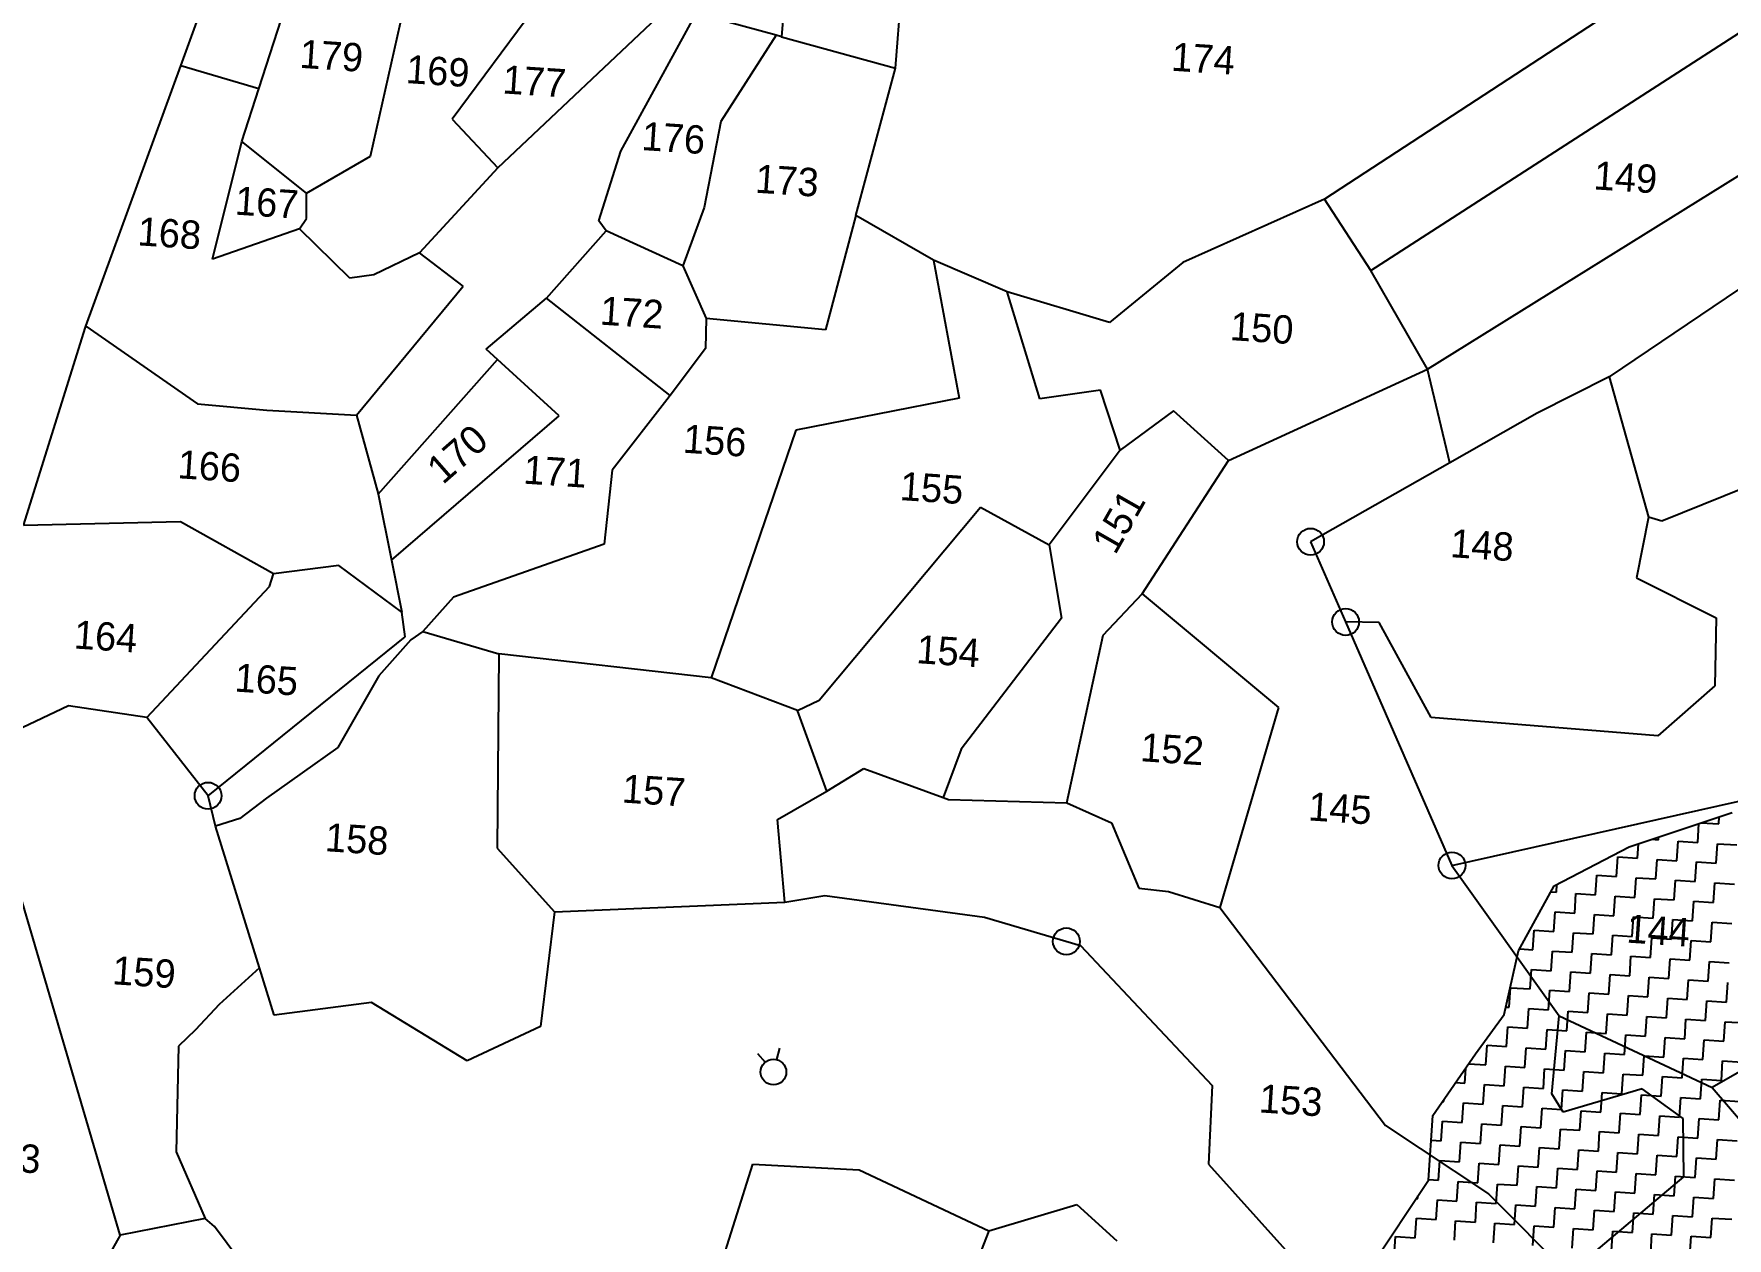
# Model space of a CAD drawing. Header units: metres. Extents: x 286068 to 287358, y 2005630 to 2007098.
# Drawn here: x 286485.4 to 286765, y 2006409.9 to 2006608.8 of the extents above; entities that cross this region are included whole.
import ezdxf
from ezdxf.enums import TextEntityAlignment as Align

# ---------------------------------------------------------------- set-up
doc = ezdxf.new("R2010")
doc.units = ezdxf.units.M
for name, color, linetype in [('POLY_HATCH', 12, 'Continuous'), ('POLY_PARCEL', 6, 'Continuous'), ('TEXT_PARCEL', 7, 'Continuous'), ('V_BOUND_LINE', 7, 'Continuous')]:
    doc.layers.add(name, color=color, linetype=linetype)
doc.styles.add('TEXT_MAP', font='')
doc.styles.get('TEXT_MAP').set_extended_font_data('Kruti Dev 050')

msp = doc.modelspace()

# ---------------------------------------------------------------- linework, layer by layer
for points in [[(286608.51, 2006441.3), (286608.03, 2006439.42)], [(286604.87, 2006440.45), (286606.13, 2006438.97)]]:
    msp.add_lwpolyline(points)
for centre, radius in [((286696.2, 2006524.92), 2.21), ((286701.98, 2006511.68), 2.21), ((286514.15, 2006482.98), 2.21), ((286719.54, 2006471.47), 2.21), ((286655.87, 2006458.94), 2.21), ((286607.51, 2006437.36), 2.12)]:
    msp.add_circle(centre, radius)
at = {"layer": 'POLY_HATCH'}
for p, q in [((286748.78, 2006474.53), (286765.81, 2006480.22)), ((286736.39, 2006468.09), (286748.78, 2006474.53)), ((286730.55, 2006457.38), (286736.39, 2006468.09)), ((286728.15, 2006446.87), (286730.55, 2006457.38)), ((286723.45, 2006440.36), (286728.15, 2006446.87)), ((286716.36, 2006430.16), (286723.45, 2006440.36)), ((286715.66, 2006419.53), (286716.36, 2006430.16)), ((286706.17, 2006405.22), (286715.66, 2006419.53))]:
    msp.add_line(p, q, dxfattribs=at)
at = {"layer": 'POLY_HATCH', "linetype": 'Continuous'}
for p, q in [((286760.12, 2006475.29), (286760.32, 2006478.39)), ((286760.68, 2006478.51), (286763.58, 2006478.32)), ((286763.58, 2006478.32), (286763.65, 2006479.5)), ((286750.18, 2006472.69), (286750.33, 2006475.05)), ((286752.55, 2006475.79), (286753.63, 2006475.72)), ((286753.63, 2006475.72), (286753.66, 2006476.16)), ((286756.66, 2006472.26), (286756.88, 2006475.5)), ((286756.88, 2006475.5), (286760.12, 2006475.29)), ((286763.15, 2006471.83), (286763.36, 2006475.07)), ((286763.36, 2006475.07), (286766.6, 2006474.86)), ((286746.72, 2006469.67), (286746.94, 2006472.91)), ((286746.94, 2006472.91), (286750.18, 2006472.69)), ((286753.2, 2006469.24), (286753.42, 2006472.48)), ((286753.42, 2006472.48), (286756.66, 2006472.26)), ((286759.69, 2006468.81), (286759.9, 2006472.05)), ((286759.9, 2006472.05), (286763.15, 2006471.83)), ((286743.26, 2006466.64), (286743.48, 2006469.88)), ((286743.48, 2006469.88), (286746.72, 2006469.67)), ((286749.75, 2006466.21), (286749.96, 2006469.45)), ((286749.96, 2006469.45), (286753.2, 2006469.24)), ((286756.23, 2006465.78), (286756.45, 2006469.02)), ((286756.45, 2006469.02), (286759.69, 2006468.81)), ((286735.87, 2006467.13), (286736.78, 2006467.07)), ((286736.78, 2006467.07), (286736.86, 2006468.34)), ((286739.81, 2006463.61), (286740.02, 2006466.85)), ((286740.02, 2006466.85), (286743.26, 2006466.64)), ((286746.29, 2006463.18), (286746.51, 2006466.42)), ((286746.51, 2006466.42), (286749.75, 2006466.21)), ((286762.71, 2006465.35), (286762.93, 2006468.59)), ((286762.93, 2006468.59), (286766.17, 2006468.37)), ((286736.35, 2006460.59), (286736.56, 2006463.83)), ((286736.56, 2006463.83), (286739.81, 2006463.61)), ((286742.83, 2006460.16), (286743.05, 2006463.4)), ((286743.05, 2006463.4), (286746.29, 2006463.18)), ((286752.77, 2006462.75), (286752.99, 2006465.99)), ((286752.99, 2006465.99), (286756.23, 2006465.78)), ((286759.26, 2006462.32), (286759.47, 2006465.56)), ((286759.47, 2006465.56), (286762.71, 2006465.35)), ((286732.89, 2006457.56), (286733.11, 2006460.8)), ((286733.11, 2006460.8), (286736.35, 2006460.59)), ((286749.32, 2006459.73), (286749.53, 2006462.97)), ((286749.53, 2006462.97), (286752.77, 2006462.75)), ((286755.8, 2006459.29), (286756.02, 2006462.54)), ((286756.02, 2006462.54), (286759.26, 2006462.32)), ((286762.28, 2006458.86), (286762.5, 2006462.11)), ((286762.5, 2006462.11), (286765.74, 2006461.89)), ((286739.38, 2006457.13), (286739.59, 2006460.37)), ((286739.59, 2006460.37), (286742.83, 2006460.16)), ((286745.86, 2006456.7), (286746.08, 2006459.94)), ((286746.08, 2006459.94), (286749.32, 2006459.73)), ((286752.34, 2006456.27), (286752.56, 2006459.51)), ((286752.56, 2006459.51), (286755.8, 2006459.29)), ((286758.83, 2006455.84), (286759.04, 2006459.08)), ((286759.04, 2006459.08), (286762.28, 2006458.86)), ((286730.73, 2006457.7), (286732.89, 2006457.56)), ((286735.92, 2006454.1), (286736.13, 2006457.34)), ((286736.13, 2006457.34), (286739.38, 2006457.13)), ((286742.4, 2006453.67), (286742.62, 2006456.91)), ((286742.62, 2006456.91), (286745.86, 2006456.7)), ((286748.89, 2006453.24), (286749.1, 2006456.48)), ((286749.1, 2006456.48), (286752.34, 2006456.27)), ((286755.37, 2006452.81), (286755.59, 2006456.05)), ((286755.59, 2006456.05), (286758.83, 2006455.84)), ((286761.85, 2006452.38), (286762.07, 2006455.62)), ((286762.07, 2006455.62), (286765.31, 2006455.41)), ((286732.46, 2006451.08), (286732.68, 2006454.32)), ((286732.68, 2006454.32), (286735.92, 2006454.1)), ((286738.95, 2006450.65), (286739.16, 2006453.89)), ((286739.16, 2006453.89), (286742.4, 2006453.67)), ((286745.43, 2006450.21), (286745.64, 2006453.46)), ((286745.64, 2006453.46), (286748.89, 2006453.24)), ((286751.91, 2006449.78), (286752.13, 2006453.03)), ((286752.13, 2006453.03), (286755.37, 2006452.81)), ((286758.4, 2006449.35), (286758.61, 2006452.6)), ((286758.61, 2006452.6), (286761.85, 2006452.38)), ((286729.01, 2006448.05), (286729.22, 2006451.29)), ((286729.22, 2006451.29), (286732.46, 2006451.08)), ((286735.49, 2006447.62), (286735.7, 2006450.86)), ((286735.7, 2006450.86), (286738.95, 2006450.65)), ((286741.97, 2006447.19), (286742.19, 2006450.43)), ((286742.19, 2006450.43), (286745.43, 2006450.21)), ((286748.46, 2006446.76), (286748.67, 2006450)), ((286748.67, 2006450), (286751.91, 2006449.78)), ((286754.94, 2006446.33), (286755.16, 2006449.57)), ((286755.16, 2006449.57), (286758.4, 2006449.35)), ((286764.88, 2006448.92), (286765.1, 2006452.17)), ((286728.43, 2006448.09), (286729.01, 2006448.05)), ((286732.03, 2006444.59), (286732.25, 2006447.83)), ((286732.25, 2006447.83), (286735.49, 2006447.62)), ((286738.52, 2006444.16), (286738.73, 2006447.4)), ((286738.73, 2006447.4), (286741.97, 2006447.19)), ((286745, 2006443.73), (286745.21, 2006446.97)), ((286745.21, 2006446.97), (286748.46, 2006446.76)), ((286761.42, 2006445.9), (286761.64, 2006449.14)), ((286761.64, 2006449.14), (286764.88, 2006448.92)), ((286728.57, 2006441.57), (286728.79, 2006444.81)), ((286728.79, 2006444.81), (286732.03, 2006444.59)), ((286735.06, 2006441.13), (286735.27, 2006444.38)), ((286735.27, 2006444.38), (286738.52, 2006444.16)), ((286741.54, 2006440.7), (286741.76, 2006443.95)), ((286741.76, 2006443.95), (286745, 2006443.73)), ((286751.48, 2006443.3), (286751.7, 2006446.54)), ((286751.7, 2006446.54), (286754.94, 2006446.33)), ((286757.97, 2006442.87), (286758.18, 2006446.11)), ((286758.18, 2006446.11), (286761.42, 2006445.9)), ((286764.45, 2006442.44), (286764.67, 2006445.68)), ((286764.67, 2006445.68), (286767.91, 2006445.47)), ((286725.12, 2006438.54), (286725.33, 2006441.78)), ((286725.33, 2006441.78), (286728.57, 2006441.57)), ((286731.6, 2006438.11), (286731.82, 2006441.35)), ((286731.82, 2006441.35), (286735.06, 2006441.13)), ((286748.03, 2006440.27), (286748.24, 2006443.52)), ((286748.24, 2006443.52), (286751.48, 2006443.3)), ((286754.51, 2006439.84), (286754.72, 2006443.09)), ((286754.72, 2006443.09), (286757.97, 2006442.87)), ((286760.99, 2006439.41), (286761.21, 2006442.66)), ((286761.21, 2006442.66), (286764.45, 2006442.44)), ((286722.31, 2006438.72), (286725.12, 2006438.54)), ((286728.14, 2006435.08), (286728.36, 2006438.32)), ((286728.36, 2006438.32), (286731.6, 2006438.11)), ((286738.09, 2006437.68), (286738.3, 2006440.92)), ((286738.3, 2006440.92), (286741.54, 2006440.7)), ((286744.57, 2006437.25), (286744.78, 2006440.49)), ((286744.78, 2006440.49), (286748.03, 2006440.27)), ((286751.05, 2006436.82), (286751.27, 2006440.06)), ((286751.27, 2006440.06), (286754.51, 2006439.84)), ((286757.54, 2006436.39), (286757.75, 2006439.63)), ((286757.75, 2006439.63), (286760.99, 2006439.41)), ((286764.02, 2006435.96), (286764.23, 2006439.2)), ((286764.23, 2006439.2), (286767.48, 2006438.98)), ((286720.15, 2006435.61), (286721.66, 2006435.51)), ((286721.66, 2006435.51), (286721.83, 2006438.03)), ((286734.63, 2006434.65), (286734.84, 2006437.89)), ((286734.84, 2006437.89), (286738.09, 2006437.68)), ((286741.11, 2006434.22), (286741.33, 2006437.46)), ((286741.33, 2006437.46), (286744.57, 2006437.25)), ((286747.6, 2006433.79), (286747.81, 2006437.03)), ((286747.81, 2006437.03), (286751.05, 2006436.82)), ((286754.08, 2006433.36), (286754.29, 2006436.6)), ((286754.29, 2006436.6), (286757.54, 2006436.39)), ((286760.56, 2006432.93), (286760.78, 2006436.17)), ((286760.78, 2006436.17), (286764.02, 2006435.96)), ((286718.2, 2006432.49), (286718.23, 2006432.84)), ((286724.69, 2006432.06), (286724.9, 2006435.3)), ((286724.9, 2006435.3), (286728.14, 2006435.08)), ((286731.17, 2006431.62), (286731.39, 2006434.87)), ((286731.39, 2006434.87), (286734.63, 2006434.65)), ((286737.65, 2006431.19), (286737.87, 2006434.44)), ((286737.87, 2006434.44), (286741.11, 2006434.22)), ((286744.14, 2006430.76), (286744.35, 2006434.01)), ((286744.35, 2006434.01), (286747.6, 2006433.79)), ((286750.62, 2006430.33), (286750.84, 2006433.58)), ((286750.84, 2006433.58), (286754.08, 2006433.36)), ((286757.11, 2006429.9), (286757.32, 2006433.14)), ((286757.32, 2006433.14), (286760.56, 2006432.93)), ((286763.59, 2006429.47), (286763.8, 2006432.71)), ((286763.8, 2006432.71), (286767.05, 2006432.5)), ((286717.99, 2006432.5), (286718.2, 2006432.49)), ((286721.23, 2006429.03), (286721.45, 2006432.27)), ((286721.45, 2006432.27), (286724.69, 2006432.06)), ((286727.71, 2006428.6), (286727.93, 2006431.84)), ((286727.93, 2006431.84), (286731.17, 2006431.62)), ((286734.2, 2006428.17), (286734.41, 2006431.41)), ((286734.41, 2006431.41), (286737.65, 2006431.19)), ((286740.68, 2006427.74), (286740.9, 2006430.98)), ((286740.9, 2006430.98), (286744.14, 2006430.76)), ((286747.16, 2006427.31), (286747.38, 2006430.55)), ((286747.38, 2006430.55), (286750.62, 2006430.33)), ((286753.65, 2006426.88), (286753.86, 2006430.12)), ((286753.86, 2006430.12), (286757.11, 2006429.9)), ((286717.77, 2006426), (286717.99, 2006429.24)), ((286717.99, 2006429.24), (286721.23, 2006429.03)), ((286724.26, 2006425.57), (286724.47, 2006428.81)), ((286724.47, 2006428.81), (286727.71, 2006428.6)), ((286730.74, 2006425.14), (286730.96, 2006428.38)), ((286730.96, 2006428.38), (286734.2, 2006428.17)), ((286737.22, 2006424.71), (286737.44, 2006427.95)), ((286737.44, 2006427.95), (286740.68, 2006427.74)), ((286743.71, 2006424.28), (286743.92, 2006427.52)), ((286743.92, 2006427.52), (286747.16, 2006427.31)), ((286750.19, 2006423.85), (286750.41, 2006427.09)), ((286750.41, 2006427.09), (286753.65, 2006426.88)), ((286760.13, 2006426.45), (286760.35, 2006429.69)), ((286760.35, 2006429.69), (286763.59, 2006429.47)), ((286716.09, 2006426.11), (286717.77, 2006426)), ((286720.8, 2006422.54), (286721.02, 2006425.79)), ((286721.02, 2006425.79), (286724.26, 2006425.57)), ((286727.28, 2006422.11), (286727.5, 2006425.36)), ((286727.5, 2006425.36), (286730.74, 2006425.14)), ((286733.77, 2006421.68), (286733.98, 2006424.93)), ((286733.98, 2006424.93), (286737.22, 2006424.71)), ((286740.25, 2006421.25), (286740.47, 2006424.5)), ((286740.47, 2006424.5), (286743.71, 2006424.28)), ((286756.68, 2006423.42), (286756.89, 2006426.66)), ((286756.89, 2006426.66), (286760.13, 2006426.45)), ((286763.16, 2006422.99), (286763.37, 2006426.23)), ((286763.37, 2006426.23), (286766.62, 2006426.02)), ((286717.34, 2006419.52), (286717.56, 2006422.76)), ((286717.56, 2006422.76), (286720.8, 2006422.54)), ((286723.83, 2006419.09), (286724.04, 2006422.33)), ((286724.04, 2006422.33), (286727.28, 2006422.11)), ((286730.31, 2006418.66), (286730.53, 2006421.9)), ((286730.53, 2006421.9), (286733.77, 2006421.68)), ((286736.79, 2006418.23), (286737.01, 2006421.47)), ((286737.01, 2006421.47), (286740.25, 2006421.25)), ((286746.73, 2006420.82), (286746.95, 2006424.07)), ((286746.95, 2006424.07), (286750.19, 2006423.85)), ((286753.22, 2006420.39), (286753.43, 2006423.63)), ((286753.43, 2006423.63), (286756.68, 2006423.42)), ((286759.7, 2006419.96), (286759.92, 2006423.2)), ((286759.92, 2006423.2), (286763.16, 2006422.99)), ((286715.66, 2006419.63), (286717.34, 2006419.52)), ((286720.37, 2006416.06), (286720.58, 2006419.3)), ((286720.58, 2006419.3), (286723.83, 2006419.09)), ((286726.85, 2006415.63), (286727.07, 2006418.87)), ((286727.07, 2006418.87), (286730.31, 2006418.66)), ((286743.28, 2006417.8), (286743.49, 2006421.04)), ((286743.49, 2006421.04), (286746.73, 2006420.82)), ((286749.76, 2006417.37), (286749.98, 2006420.61)), ((286749.98, 2006420.61), (286753.22, 2006420.39)), ((286756.24, 2006416.94), (286756.46, 2006420.18)), ((286756.46, 2006420.18), (286759.7, 2006419.96)), ((286762.73, 2006416.51), (286762.94, 2006419.75)), ((286762.94, 2006419.75), (286766.19, 2006419.53)), ((286713.65, 2006416.51), (286713.89, 2006416.49)), ((286713.89, 2006416.49), (286713.91, 2006416.9)), ((286716.91, 2006413.03), (286717.13, 2006416.28)), ((286717.13, 2006416.28), (286720.37, 2006416.06)), ((286733.34, 2006415.2), (286733.55, 2006418.44)), ((286733.55, 2006418.44), (286736.79, 2006418.23)), ((286739.82, 2006414.77), (286740.04, 2006418.01)), ((286740.04, 2006418.01), (286743.28, 2006417.8)), ((286746.3, 2006414.34), (286746.52, 2006417.58)), ((286746.52, 2006417.58), (286749.76, 2006417.37)), ((286752.79, 2006413.91), (286753, 2006417.15)), ((286753, 2006417.15), (286756.24, 2006416.94)), ((286759.27, 2006413.48), (286759.49, 2006416.72)), ((286759.49, 2006416.72), (286762.73, 2006416.51)), ((286713.46, 2006410.01), (286713.67, 2006413.25)), ((286713.67, 2006413.25), (286716.91, 2006413.03)), ((286723.4, 2006412.6), (286723.61, 2006415.85)), ((286723.61, 2006415.85), (286726.85, 2006415.63)), ((286729.88, 2006412.17), (286730.09, 2006415.42)), ((286730.09, 2006415.42), (286733.34, 2006415.2)), ((286736.36, 2006411.74), (286736.58, 2006414.99)), ((286736.58, 2006414.99), (286739.82, 2006414.77)), ((286742.85, 2006411.31), (286743.06, 2006414.55)), ((286743.06, 2006414.55), (286746.3, 2006414.34)), ((286749.33, 2006410.88), (286749.55, 2006414.12)), ((286749.55, 2006414.12), (286752.79, 2006413.91)), ((286755.81, 2006410.45), (286756.03, 2006413.69)), ((286756.03, 2006413.69), (286759.27, 2006413.48)), ((286762.3, 2006410.02), (286762.51, 2006413.26)), ((286762.51, 2006413.26), (286765.76, 2006413.05)), ((286719.94, 2006409.58), (286720.15, 2006412.82)), ((286720.15, 2006412.82), (286723.4, 2006412.6)), ((286726.42, 2006409.15), (286726.64, 2006412.39)), ((286726.64, 2006412.39), (286729.88, 2006412.17)), ((286732.91, 2006408.72), (286733.12, 2006411.96)), ((286733.12, 2006411.96), (286736.36, 2006411.74)), ((286739.39, 2006408.29), (286739.61, 2006411.53)), ((286739.61, 2006411.53), (286742.85, 2006411.31)), ((286745.87, 2006407.86), (286746.09, 2006411.1)), ((286746.09, 2006411.1), (286749.33, 2006410.88)), ((286752.36, 2006407.43), (286752.57, 2006410.67)), ((286752.57, 2006410.67), (286755.81, 2006410.45)), ((286710, 2006406.98), (286710.21, 2006410.22)), ((286710.21, 2006410.22), (286713.46, 2006410.01)), ((286758.84, 2006407), (286759.06, 2006410.24)), ((286759.06, 2006410.24), (286762.3, 2006410.02))]:
    msp.add_line(p, q, dxfattribs=at)
at = {"layer": 'POLY_PARCEL'}
for p, q in [((286610.59, 2006630.64), (286608.85, 2006608.32)), ((286627.66, 2006603.14), (286629.46, 2006626.24)), ((286522.55, 2006599.73), (286528.29, 2006617.58)), ((286757.19, 2006619.85), (286698.52, 2006581.48)), ((286540.98, 2006588.57), (286547.3, 2006616.84)), ((286706.13, 2006569.69), (286778.71, 2006616.55)), ((286567.92, 2006612.86), (286554.44, 2006594.72)), ((286562, 2006586.65), (286590.24, 2006613.28)), ((286582.33, 2006589.4), (286594.75, 2006612.13)), ((286607.93, 2006608.57), (286594.75, 2006612.13)), ((286607.93, 2006608.57), (286598.84, 2006594.3)), ((286608.85, 2006608.32), (286607.93, 2006608.57)), ((286608.85, 2006608.32), (286627.66, 2006603.14)), ((286522.55, 2006599.73), (286509.65, 2006603.53)), ((286621.09, 2006578.8), (286627.66, 2006603.14)), ((286715.49, 2006553.4), (286792.78, 2006601.48)), ((286519.75, 2006591.02), (286522.55, 2006599.73)), ((286554.44, 2006594.72), (286562, 2006586.65)), ((286598.84, 2006594.3), (286596.07, 2006580.14)), ((286514.87, 2006571.6), (286519.75, 2006591.02)), ((286530.4, 2006582.49), (286519.75, 2006591.02)), ((286578.7, 2006577.9), (286582.33, 2006589.4)), ((286530.4, 2006582.49), (286540.98, 2006588.57)), ((286562, 2006586.65), (286549.06, 2006572.64)), ((286530.39, 2006578.31), (286530.4, 2006582.49)), ((286698.52, 2006581.48), (286675.12, 2006571.04)), ((286706.13, 2006569.69), (286698.52, 2006581.48)), ((286529.23, 2006576.57), (286530.39, 2006578.31)), ((286596.07, 2006580.14), (286592.56, 2006570.46)), ((286621.09, 2006578.8), (286616.09, 2006559.94)), ((286633.91, 2006571.43), (286621.09, 2006578.8)), ((286529.23, 2006576.57), (286514.87, 2006571.6)), ((286537.56, 2006568.45), (286529.23, 2006576.57)), ((286570.02, 2006565.17), (286579.89, 2006576.26)), ((286579.89, 2006576.26), (286578.7, 2006577.9)), ((286592.56, 2006570.46), (286579.89, 2006576.26)), ((286780.06, 2006575.51), (286745.51, 2006552.17)), ((286549.06, 2006572.64), (286541.51, 2006568.97)), ((286556.27, 2006567.11), (286549.06, 2006572.64)), ((286592.56, 2006570.46), (286596.38, 2006561.77)), ((286633.91, 2006571.43), (286638.18, 2006548.62)), ((286646.09, 2006566.18), (286633.91, 2006571.43)), ((286675.12, 2006571.04), (286662.98, 2006561.15)), ((286715.49, 2006553.4), (286706.13, 2006569.69)), ((286541.51, 2006568.97), (286537.56, 2006568.45)), ((286538.68, 2006545.85), (286556.27, 2006567.11)), ((286560.07, 2006556.7), (286570.02, 2006565.17)), ((286590.45, 2006549.07), (286570.02, 2006565.17)), ((286651.49, 2006548.52), (286646.09, 2006566.18)), ((286662.98, 2006561.15), (286646.09, 2006566.18)), ((286596.38, 2006561.77), (286596.31, 2006556.82)), ((286616.09, 2006559.94), (286596.38, 2006561.77)), ((286493.99, 2006560.53), (286512.43, 2006547.68)), ((286572.13, 2006545.73), (286560.07, 2006556.7)), ((286596.31, 2006556.82), (286590.45, 2006549.07)), ((286542.26, 2006532.76), (286561.93, 2006555.01)), ((286682.65, 2006538.36), (286715.49, 2006553.4)), ((286719.2, 2006537.98), (286715.49, 2006553.4)), ((286745.51, 2006552.17), (286733.63, 2006546.18)), ((286745.51, 2006552.17), (286751.99, 2006529)), ((286512.43, 2006547.68), (286523.85, 2006546.66)), ((286590.3, 2006548.87), (286580.88, 2006536.72)), ((286590.45, 2006549.07), (286590.3, 2006548.87)), ((286638.18, 2006548.62), (286611.21, 2006543.36)), ((286661.5, 2006549.94), (286651.49, 2006548.52)), ((286664.76, 2006540.07), (286661.5, 2006549.94)), ((286805.23, 2006548.86), (286754.18, 2006528.34)), ((286523.85, 2006546.66), (286538.68, 2006545.85)), ((286538.68, 2006545.85), (286542.25, 2006532.83)), ((286544.45, 2006521.86), (286572.13, 2006545.73)), ((286673.54, 2006546.53), (286664.76, 2006540.07)), ((286682.65, 2006538.36), (286673.54, 2006546.53)), ((286733.63, 2006546.18), (286719.2, 2006537.98)), ((286611.21, 2006543.36), (286597.22, 2006502.46)), ((286664.76, 2006540.07), (286653.02, 2006524.42)), ((286580.88, 2006536.72), (286579.55, 2006524.55)), ((286668.4, 2006516.35), (286682.65, 2006538.36)), ((286719.2, 2006537.98), (286696.2, 2006524.92)), ((286542.25, 2006532.83), (286544.45, 2006521.86)), ((286615.03, 2006498.76), (286641.69, 2006530.65)), ((286641.69, 2006530.65), (286653.02, 2006524.42)), ((286509.58, 2006528.22), (286483.66, 2006527.6)), ((286524.93, 2006519.63), (286509.58, 2006528.22)), ((286751.99, 2006529), (286750.02, 2006518.95)), ((286754.18, 2006528.34), (286751.99, 2006529)), ((286696.2, 2006524.92), (286701.98, 2006511.68)), ((286579.55, 2006524.55), (286554.69, 2006515.76)), ((286653.02, 2006524.42), (286655.08, 2006512.28)), ((286524.27, 2006517.52), (286524.93, 2006519.63)), ((286535.72, 2006521), (286524.93, 2006519.63)), ((286546.17, 2006513.27), (286535.72, 2006521)), ((286544.45, 2006521.86), (286546.17, 2006513.27)), ((286504.05, 2006495.91), (286524.27, 2006517.52)), ((286750.02, 2006518.95), (286763.15, 2006512.34)), ((286554.69, 2006515.76), (286549.62, 2006510.1)), ((286661.94, 2006509.48), (286668.4, 2006516.35)), ((286668.4, 2006516.35), (286690.92, 2006497.57)), ((286546.69, 2006509.25), (286546.17, 2006513.27)), ((286655.08, 2006512.28), (286638.51, 2006490.68)), ((286707.51, 2006511.6), (286701.98, 2006511.68)), ((286701.98, 2006511.68), (286719.54, 2006471.47)), ((286716.12, 2006495.9), (286707.51, 2006511.6)), ((286763.15, 2006512.34), (286762.93, 2006501.14)), ((286514.15, 2006482.98), (286546.69, 2006509.25)), ((286547.62, 2006508.72), (286542.35, 2006502.76)), ((286549.62, 2006510.1), (286547.62, 2006508.72)), ((286549.62, 2006510.1), (286562.16, 2006506.4)), ((286655.97, 2006481.84), (286661.94, 2006509.48)), ((286562.16, 2006506.4), (286561.86, 2006474.33)), ((286597.22, 2006502.46), (286562.16, 2006506.4)), ((286542.35, 2006502.76), (286535.56, 2006490.95)), ((286611.48, 2006497.08), (286597.22, 2006502.46)), ((286762.93, 2006501.14), (286753.51, 2006492.9)), ((286491.12, 2006497.81), (286476.03, 2006490.73)), ((286504.05, 2006495.91), (286491.12, 2006497.81)), ((286611.48, 2006497.08), (286615.03, 2006498.76)), ((286616.33, 2006483.72), (286611.48, 2006497.08)), ((286690.92, 2006497.57), (286681.19, 2006464.52)), ((286514.15, 2006482.98), (286504.05, 2006495.91)), ((286753.51, 2006492.9), (286716.12, 2006495.9)), ((286499.64, 2006410.45), (286476.03, 2006490.73)), ((286535.56, 2006490.95), (286523.78, 2006482.6)), ((286638.51, 2006490.68), (286635.52, 2006482.69)), ((286616.33, 2006483.72), (286622.42, 2006487.46)), ((286622.42, 2006487.46), (286635.52, 2006482.69)), ((286515.38, 2006477.94), (286514.15, 2006482.98)), ((286608.19, 2006479.04), (286616.33, 2006483.72)), ((286523.78, 2006482.6), (286519.38, 2006479.24)), ((286635.52, 2006482.69), (286636.43, 2006482.36)), ((286636.43, 2006482.36), (286655.97, 2006481.84)), ((286655.97, 2006481.84), (286663.32, 2006478.49)), ((286719.54, 2006471.47), (286770.38, 2006482.86)), ((286519.38, 2006479.24), (286515.38, 2006477.94)), ((286522.64, 2006454.56), (286515.38, 2006477.94)), ((286609.37, 2006465.4), (286608.19, 2006479.04)), ((286663.32, 2006478.49), (286667.83, 2006467.75)), ((286561.86, 2006474.33), (286571.34, 2006463.79)), ((286719.54, 2006471.47), (286737.22, 2006446.67)), ((286609.37, 2006465.4), (286615.97, 2006466.53)), ((286615.97, 2006466.53), (286642.36, 2006462.95)), ((286667.83, 2006467.75), (286672.75, 2006467.17)), ((286672.75, 2006467.17), (286681.19, 2006464.52)), ((286571.34, 2006463.79), (286569.04, 2006444.9)), ((286571.34, 2006463.79), (286609.37, 2006465.4)), ((286681.19, 2006464.52), (286708.55, 2006428.53)), ((286642.36, 2006462.95), (286658.23, 2006458.24)), ((286658.23, 2006458.24), (286679.92, 2006435.15)), ((286522.64, 2006454.56), (286515.99, 2006448.49)), ((286525.06, 2006446.78), (286522.64, 2006454.56)), ((286515.99, 2006448.49), (286512.06, 2006444.32)), ((286541.12, 2006448.84), (286525.06, 2006446.78)), ((286556.92, 2006439.19), (286541.12, 2006448.84)), ((286736.04, 2006433.75), (286737.22, 2006446.67)), ((286737.22, 2006446.67), (286762.53, 2006434.82)), ((286512.06, 2006444.32), (286509.28, 2006441.63)), ((286569.04, 2006444.9), (286556.92, 2006439.19)), ((286509.28, 2006441.63), (286508.9, 2006424.18)), ((286775.56, 2006442.3), (286762.53, 2006434.82)), ((286679.92, 2006435.15), (286679.32, 2006422.15)), ((286737.93, 2006430.75), (286736.04, 2006433.75)), ((286750.97, 2006434.58), (286737.93, 2006430.75)), ((286757.7, 2006429.7), (286750.97, 2006434.58)), ((286762.53, 2006434.82), (286784.75, 2006408.76)), ((286708.55, 2006428.53), (286725.55, 2006417.23)), ((286757.84, 2006420.04), (286757.7, 2006429.7)), ((286508.9, 2006424.18), (286513.65, 2006413.17)), ((286592.43, 2006385.19), (286604.1, 2006422.13)), ((286604.1, 2006422.13), (286621.65, 2006421.24)), ((286679.32, 2006422.15), (286704.69, 2006393.98)), ((286621.65, 2006421.24), (286643.06, 2006411.16)), ((286738.76, 2006403.98), (286757.84, 2006420.04)), ((286725.55, 2006417.23), (286738.76, 2006403.98)), ((286513.65, 2006413.17), (286499.64, 2006410.45)), ((286515.21, 2006411.86), (286513.65, 2006413.17)), ((286643.06, 2006411.16), (286657.61, 2006415.5)), ((286657.61, 2006415.5), (286664.19, 2006409.48)), ((286499.64, 2006410.45), (286493.42, 2006399.34)), ((286522.65, 2006401.87), (286515.21, 2006411.86)), ((286643.06, 2006411.16), (286637.34, 2006396.46))]:
    msp.add_line(p, q, dxfattribs=at)
at = {"layer": 'V_BOUND_LINE'}
for p, q in [((286509.65, 2006603.53), (286522.51, 2006638.8)), ((286493.99, 2006560.53), (286509.65, 2006603.53)), ((286483.66, 2006527.6), (286493.91, 2006560.34)), ((286493.91, 2006560.34), (286493.99, 2006560.53))]:
    msp.add_line(p, q, dxfattribs=at)

# ---------------------------------------------------------------- texts
at = {"layer": 'TEXT_PARCEL', "style": 'TEXT_MAP'}
for s, rotation, p in [('179', 356.2021, (286534.53, 2006605.18)), ('174', 356.2021, (286678.47, 2006604.7)), ('169', 356.2021, (286552.1, 2006602.66)), ('177', 356.2021, (286568.03, 2006600.95)), ('176', 356.2021, (286591.01, 2006591.6)), ('173', 356.2021, (286609.76, 2006584.56)), ('149', 356.2021, (286748.21, 2006585.11)), ('167', 356.2021, (286523.86, 2006580.94)), ('168', 356.2021, (286507.78, 2006575.87)), ('172', 356.2021, (286584.13, 2006562.81)), ('150', 356.2021, (286688.16, 2006560.22)), ('170', 41.1854, (286555.3, 2006539.44)), ('156', 356.2021, (286597.83, 2006541.63)), ('166', 356.2021, (286514.39, 2006537.41)), ('171', 356.2021, (286571.48, 2006536.52)), ('155', 356.2021, (286633.64, 2006533.77)), ('151', 60.3392, (286664.52, 2006528.28)), ('148', 356.2021, (286724.52, 2006524.38)), ('164', 356.2021, (286497.26, 2006509.3)), ('154', 356.2021, (286636.38, 2006506.84)), ('165', 356.2021, (286523.8, 2006502.19)), ('152', 356.2021, (286673.35, 2006490.69)), ('157', 356.2021, (286587.76, 2006483.83)), ('145', 356.2021, (286701.07, 2006480.88)), ('158', 356.2021, (286538.73, 2006475.83)), ('144', 356.2021, (286753.62, 2006460.74)), ('159', 356.2021, (286503.59, 2006453.86)), ('153', 356.2021, (286692.95, 2006432.7)), ('163', 356.2021, (286481.29, 2006423.29))]:
    msp.add_text(s, height=4.679, rotation=rotation, dxfattribs=at).set_placement(p, align=Align.MIDDLE)

doc.saveas('drawing.dxf')
